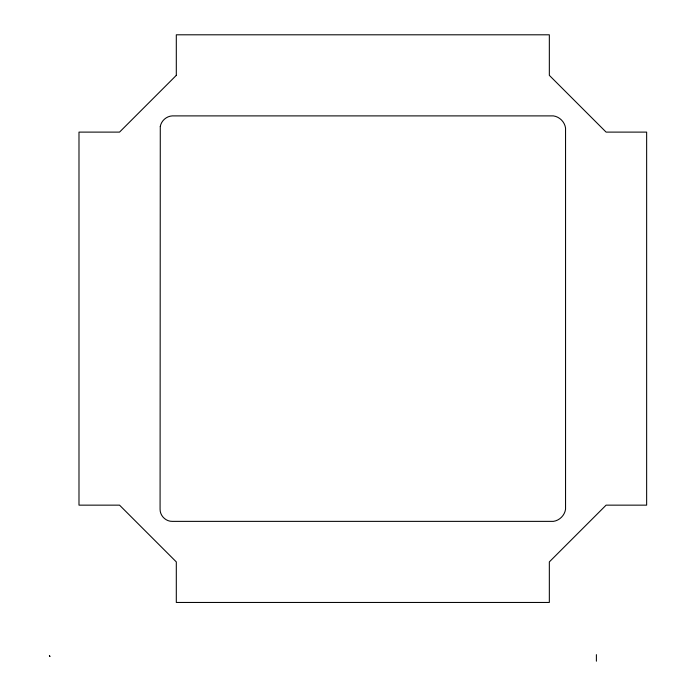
<?xml version="1.0" encoding="UTF-8"?>
<svg xmlns="http://www.w3.org/2000/svg" width="696" height="696" viewBox="0 0 696 696"><rect width="100%" height="100%" fill="white"/><g stroke="black" fill="none" stroke-linecap="round" stroke-linejoin="round"><path stroke-width="1.04" d="M596.394 654.632L596.394 661.2M49.407 655.797L49.903 656.319L49.407 655.797M160.28 126.507L160.08 509.202C159.941 515.701 165.744 521.504 172.251 521.365L553.39 521.365C559.532 520.521 564.708 515.345 565.552 509.202L565.552 128.055C564.708 121.913 559.532 116.737 553.39 115.893L172.251 115.893C166.448 116.197 161.272 120.782 160.28 126.507M176.305 75.351L119.538 132.109L78.987 132.109L78.987 505.148L119.538 505.148L176.305 561.907L176.305 602.458L549.335 602.458L549.335 561.907L606.103 505.148L646.645 505.148L646.645 132.109L606.103 132.109L549.335 75.351L549.335 34.8L176.305 34.8L176.305 75.351"/></g></svg>
